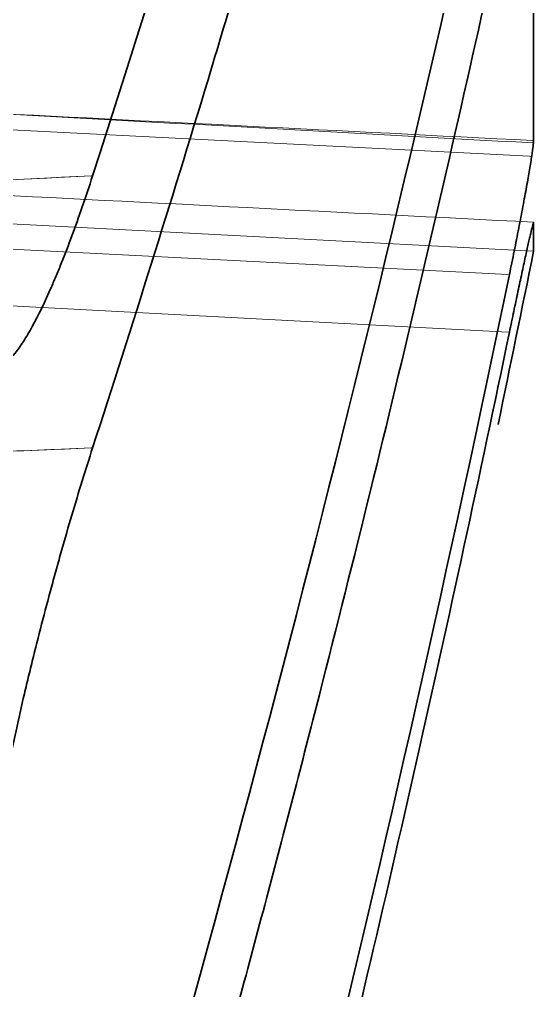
# Model space of a CAD drawing. Header units: millimetres. Extents: x 261 to 3841, y 268 to 4746.
# Drawn here: x 738.934 to 741.029, y 426.782 to 430.74 of the extents above; entities that cross this region are included whole.
import ezdxf
from ezdxf.lldxf.tags import DXFTag

# ---------------------------------------------------------------- set-up
doc = ezdxf.new("R2010")
doc.units = ezdxf.units.MM
doc.layers.add('20', color=7, linetype='Continuous', true_color=0xffffff)
tags = doc.linetypes.add('DASHED', pattern=[25.72, 12.86, -12.86]).pattern_tags.tags
tags[6:7] = [DXFTag(74, 4), DXFTag(75, 0), DXFTag(340, '0'), DXFTag(46, 0.0), DXFTag(50, 0.0), DXFTag(44, 0.0), DXFTag(45, 0.0)]
tags[4:5] = [DXFTag(74, 4), DXFTag(75, 0), DXFTag(340, '0'), DXFTag(46, 0.0), DXFTag(50, 0.0), DXFTag(44, 0.0), DXFTag(45, 0.0)]

msp = doc.modelspace()

# ---------------------------------------------------------------- linework, layer by layer
at = {"layer": '20', "color": 7, "linetype": 'Continuous', "lineweight": 35}
for p, q in [((741.029, 431.6135), (741.029, 430.2461)), ((741.029, 429.9138), (741.029, 429.7955))]:
    msp.add_line(p, q, dxfattribs=at)
at = {"layer": '20', "color": 7, "linetype": 'DASHED', "lineweight": 13}
for p, q in [((736.797, 430.3962), (741.0118, 430.1822)), ((741.029, 430.2366), (741.029, 430.2461)), ((736.7974, 430.0172), (741.029, 429.7955)), ((736.7812, 429.911), (740.9256, 429.7009)), ((740.9256, 429.7008), (736.7813, 429.911)), ((736.7812, 429.6844), (740.9256, 429.4652)), ((740.9256, 429.4652), (736.7813, 429.6844))]:
    msp.add_line(p, q, dxfattribs=at)
at = {"layer": '20', "color": 7, "linetype": 'Continuous', "lineweight": 13}
msp.add_line((741.0118, 430.1822), (741.0212, 430.1817), dxfattribs=at)
at = {"layer": '20', "color": 7, "linetype": 'Continuous', "lineweight": 35}
msp.add_arc((640.3045, 450.0605), 102.7429, 348.222575, 348.624362, dxfattribs=at)
for points in [[(740.9306, 436.1683), (740.4459, 434.1291), (739.8796, 432.1074), (739.2319, 430.1032)], [(740.9306, 431.9681), (740.4459, 429.7298), (739.8796, 427.5111), (739.2319, 425.3117)], [(740.9306, 429.7006), (740.4459, 427.3612), (739.8796, 425.0423), (739.2319, 422.7439)]]:
    msp.add_open_spline(points, degree=3, dxfattribs=at)
for points, knots in [([(739.2319, 428.9938), (739.3935, 429.4921), (739.5895, 430.1173), (739.7778, 430.7456), (739.8525, 430.9971), (739.8896, 431.123), (739.9997, 431.5008), (740.0719, 431.7528), (740.4261, 433.014), (740.6887, 434.026), (740.9306, 435.0411)], [0, 0, 0, 0, 0.25, 0.3125, 0.3125, 0.375, 0.375, 0.5, 0.5, 1, 1, 1, 1]), ([(739.2319, 424.6261), (739.3935, 425.1737), (739.5895, 425.8609), (739.7778, 426.5513), (739.8525, 426.8277), (739.8896, 426.966), (739.9997, 427.3812), (740.0719, 427.6581), (740.4261, 429.044), (740.6887, 430.156), (740.9306, 431.2714)], [0, 0, 0, 0, 0.25, 0.3125, 0.3125, 0.375, 0.375, 0.5, 0.5, 1, 1, 1, 1]), ([(741.029, 430.2461), (741.029, 430.2439), (741.0288, 430.2409), (741.0282, 430.2334), (741.0277, 430.2288), (741.0258, 430.213), (741.024, 430.1996), (741.0203, 430.1756), (741.019, 430.1669), (741.0159, 430.1482), (741.0143, 430.1381), (741.0089, 430.1065), (741.0049, 430.0834), (740.9981, 430.0457), (740.9957, 430.0325), (740.9907, 430.0054), (740.9881, 429.9916), (740.9801, 429.9491), (740.9745, 429.9197), (740.9655, 429.8738), (740.9625, 429.8581), (740.9563, 429.8268), (740.9531, 429.8111), (740.9436, 429.764), (740.9372, 429.7324), (740.9306, 429.7006)], [0, 0, 0, 0, 0.0625, 0.0625, 0.125, 0.125, 0.25, 0.25, 0.3125, 0.3125, 0.375, 0.375, 0.5, 0.5, 0.5625, 0.5625, 0.625, 0.625, 0.75, 0.75, 0.8125, 0.8125, 0.875, 0.875, 1, 1, 1, 1]), ([(738.774, 429.5646), (738.774, 429.5075), (738.7772, 429.4604), (738.7869, 429.4049), (738.7908, 429.3891), (738.8002, 429.3631), (738.8111, 429.3425), (738.8247, 429.3324), (738.8361, 429.3289), (738.84, 429.3285), (738.8482, 429.3288), (738.8525, 429.3297), (738.8744, 429.3373), (738.894, 429.3538), (738.9212, 429.3869), (738.9267, 429.3942), (738.9381, 429.4099), (738.9439, 429.4185), (738.9616, 429.4458), (738.9738, 429.4663), (739.011, 429.5341), (739.037, 429.5878), (739.0709, 429.6655), (739.0778, 429.6816), (739.0916, 429.7147), (739.0985, 429.7316), (739.1194, 429.7837), (739.1333, 429.82), (739.1753, 429.9334), (739.2035, 430.0151), (739.2319, 430.1032)], [0, 0, 0, 0, 0.125, 0.125, 0.1875, 0.1875, 0.25, 0.3125, 0.3125, 0.34375, 0.34375, 0.375, 0.375, 0.5, 0.5, 0.53125, 0.53125, 0.5625, 0.5625, 0.625, 0.625, 0.75, 0.75, 0.78125, 0.78125, 0.8125, 0.8125, 0.875, 0.875, 1, 1, 1, 1]), ([(741.028, 429.9091), (741.0276, 429.9081), (741.0271, 429.9065), (741.0258, 429.902), (741.025, 429.8991), (741.0223, 429.8887), (741.02, 429.8794), (741.0158, 429.8616), (741.0143, 429.8551), (741.011, 429.841), (741.0093, 429.8334), (741.0039, 429.8092), (740.9998, 429.791), (740.9932, 429.7607), (740.9909, 429.7501), (740.9861, 429.7281), (740.9837, 429.7168), (740.9786, 429.6933), (740.976, 429.6811), (740.9707, 429.6561), (740.968, 429.6434), (740.9598, 429.6046), (740.9542, 429.5778), (740.9454, 429.5362), (740.9425, 429.522), (740.9365, 429.4935), (740.9336, 429.4793), (740.9306, 429.465)], [0, 0, 0, 0, 0.0625, 0.0625, 0.125, 0.125, 0.25, 0.25, 0.3125, 0.3125, 0.375, 0.375, 0.5, 0.5, 0.5625, 0.5625, 0.625, 0.625, 0.6875, 0.6875, 0.75, 0.75, 0.875, 0.875, 0.9375, 0.9375, 1, 1, 1, 1]), ([(739.2319, 422.512), (739.3935, 423.085), (739.5895, 423.804), (739.7778, 424.5264), (739.8525, 424.8156), (739.8896, 424.9604), (739.9997, 425.3948), (740.0719, 425.6845), (740.4261, 427.1346), (740.6887, 428.298), (740.9306, 429.465)], [0, 0, 0, 0, 0.25, 0.3125, 0.3125, 0.375, 0.375, 0.5, 0.5, 1, 1, 1, 1]), ([(739.2319, 428.9938), (739.2035, 428.9061), (739.1753, 428.8147), (739.1332, 428.6725), (739.1192, 428.6242), (739.0984, 428.5505), (739.0914, 428.5256), (739.0776, 428.4758), (739.0708, 428.4508), (739.037, 428.3258), (739.0109, 428.2252), (738.9798, 428.0985), (738.9736, 428.0731), (738.9614, 428.0223), (738.9554, 427.9969), (738.9377, 427.9212), (738.9151, 427.8216), (738.8944, 427.7245), (738.8796, 427.6526), (738.8748, 427.6288), (738.8654, 427.5815), (738.8608, 427.558), (738.8389, 427.4423), (738.8239, 427.3555), (738.8086, 427.2543), (738.8057, 427.2345), (738.8002, 427.1955), (738.7977, 427.1763), (738.7906, 427.1203), (738.7867, 427.0852), (738.7772, 426.9864), (738.774, 426.9292), (738.774, 426.8809)], [0, 0, 0, 0, 0.125, 0.125, 0.1875, 0.1875, 0.21875, 0.21875, 0.25, 0.25, 0.375, 0.375, 0.40625, 0.40625, 0.4375, 0.4375, 0.5, 0.5625, 0.5625, 0.59375, 0.59375, 0.625, 0.625, 0.75, 0.75, 0.78125, 0.78125, 0.8125, 0.8125, 0.875, 0.875, 1, 1, 1, 1])]:
    msp.add_open_spline(points, degree=3, knots=knots, dxfattribs=at)
at = {"layer": '20', "color": 7, "linetype": 'DASHED', "lineweight": 13}
for points in [[(738.6952, 430.3645), (739.4731, 430.3219), (740.2511, 430.2792), (741.029, 430.2366)], [(741.024, 430.2464), (740.2494, 430.2857), (739.4748, 430.325), (738.7002, 430.3642)], [(738.6952, 430.0323), (739.4731, 429.9928), (740.2511, 429.9533), (741.029, 429.9138)]]:
    msp.add_open_spline(points, degree=3, dxfattribs=at)
for points, knots in [([(736.797, 429.9787), (737.0198, 429.9901), (737.2425, 430.0015), (738.0525, 430.0429), (738.6397, 430.0729), (739.227, 430.1029)], [0, 0, 0, 0, 0.274983, 0.274983, 1, 1, 1, 1]), ([(739.227, 430.1029), (738.5792, 430.0698), (737.9314, 430.0367), (737.1215, 429.9953), (736.9593, 429.987), (736.797, 429.9787)], [0, 0, 0, 0, 0.799723, 0.799723, 1, 1, 1, 1]), ([(739.2269, 428.9935), (738.5792, 428.9672), (737.9314, 428.9409), (737.1215, 428.908), (736.9593, 428.9014), (736.7971, 428.8948)], [0, 0, 0, 0, 0.799732, 0.799732, 1, 1, 1, 1])]:
    msp.add_open_spline(points, degree=3, knots=knots, dxfattribs=at)
at = {"layer": '20', "color": 7, "linetype": 'Continuous', "lineweight": 13}
msp.add_open_spline([(736.7971, 428.8948), (737.0198, 428.9038), (737.2425, 428.9129), (738.0525, 428.9458), (738.6397, 428.9697), (739.2269, 428.9935)], degree=3, knots=[0, 0, 0, 0, 0.274976, 0.274976, 1, 1, 1, 1], dxfattribs=at)

doc.saveas('drawing.dxf')
